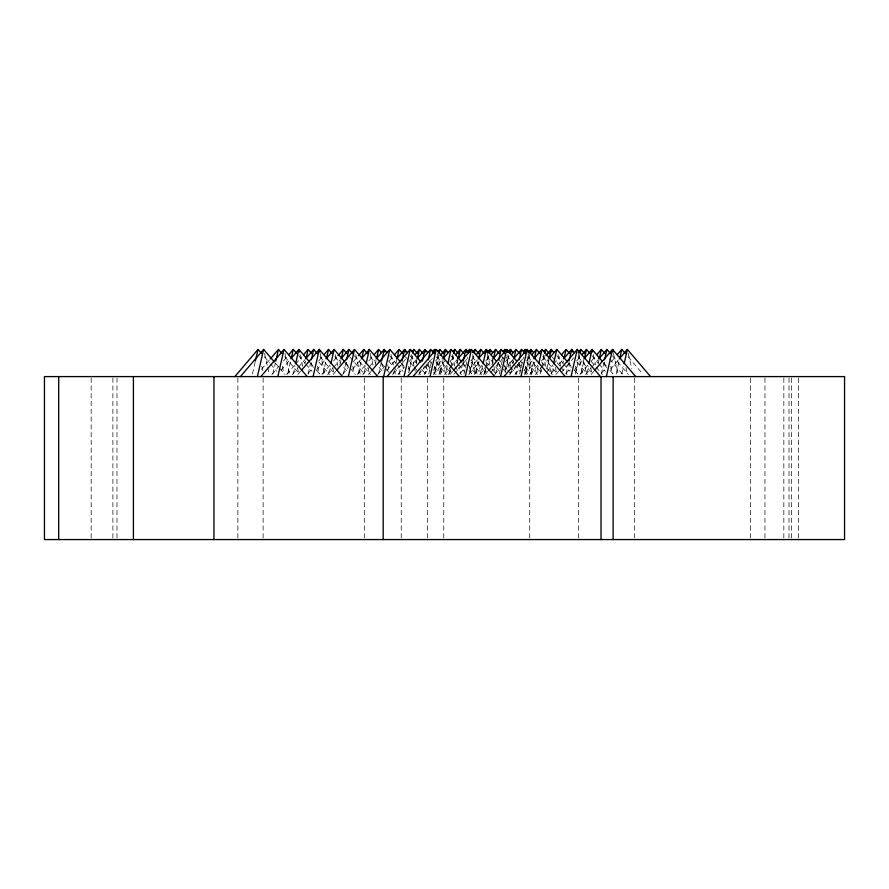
<?xml version="1.0" encoding="UTF-8"?>
<svg xmlns="http://www.w3.org/2000/svg" width="889" height="889" viewBox="0 0 889 889"><rect width="100%" height="100%" fill="white"/><g stroke="black" fill="none" stroke-linecap="round" stroke-linejoin="round"><path stroke-width="0.67" stroke-dasharray="4.45 3.33" d="M252.443 374.002L255.087 362.368M272.856 374.002L275.212 363.657M287.703 374.002L290.936 359.778M293.27 374.002L295.037 366.246M304.894 363.657L305.483 361.067M308.116 374.002L310.472 363.657M322.963 374.002L325.896 361.067M328.53 374.002L330.297 366.246M339.865 364.946L341.043 359.778M343.376 374.002L346.021 362.368M358.223 374.002L361.156 361.067M363.801 374.002L365.568 366.246M375.125 364.946L376.303 359.778M378.636 374.002L380.992 363.657M393.483 374.002L394.071 371.413M395.827 363.657L396.716 359.778M399.061 374.002L401.406 363.657M408.618 372.713L412.44 355.9M416.252 363.657L416.841 361.067M419.475 374.002L420.353 370.124M427.398 363.657L425.042 374.002L423.62 367.535M428.731 374.002L432.265 358.478M434.321 374.002L438.722 354.6M443.122 359.778L439.888 374.002L436.11 357.189M447.234 366.246L445.467 374.002L441.989 358.478M449.167 374.002L450.334 368.835M450.634 367.535L453.279 355.9M457.079 363.657L457.968 359.778M462.658 363.657L460.313 374.002L458.891 367.535M464.002 374.002L465.48 367.535M465.769 366.246L467.825 357.189M469.581 374.002L473.693 355.9M478.082 361.067L475.148 374.002L471.37 357.189M482.494 366.246L480.727 374.002L477.537 359.778M484.416 374.002L485.594 368.835M485.894 367.535L488.828 354.6M492.05 364.946L493.228 359.778M498.218 362.368L495.573 374.002L493.562 364.946M499.262 374.002L501.029 366.246M501.318 364.946L503.085 357.189M505.13 372.713L508.953 355.9M510.419 374.002L511.008 371.413M512.764 363.657L513.353 361.067M518.331 363.657L515.987 374.002L514.564 367.535M519.676 374.002L523.499 357.189M525.266 374.002L529.666 354.6M530.833 374.002L534.067 359.778M538.167 366.246L536.4 374.002L533.211 359.778M540.09 374.002L541.268 368.835M541.568 367.535L544.501 354.6M546.846 368.835L548.902 359.778M551.247 374.002L553.002 366.246M562.87 363.657L563.459 361.067M566.093 374.002L568.438 363.657M575.361 374.002L579.772 354.6M580.928 374.002L584.162 359.778M586.507 374.002L588.262 366.246M598.13 363.657L599.008 359.778M601.342 374.002L603.998 362.368M616.188 374.002L619.133 361.067M621.778 374.002L623.533 366.246M261.488 369.279L269.5 359.878M271.878 374.502L279.002 366.146M283.458 360.923L287.914 355.7M281.013 370.324L289.914 359.878M286.725 374.502L294.737 365.101M295.626 364.057L301.86 356.745M292.292 374.502L297.637 368.235M298.526 367.19L304.76 359.878M297.871 374.502L300.549 371.369M308.027 373.458L313.373 367.19M318.718 360.923L322.274 356.745M316.284 370.324L325.185 359.878M321.985 374.502L329.997 365.101M333.553 360.923L337.12 356.745M327.563 374.502L332.908 368.235M333.797 367.19L340.031 359.878M333.131 374.502L335.798 371.369M342.398 374.502L348.632 367.19M353.089 361.967L357.534 356.745M352.433 369.279L360.445 359.878M357.245 374.502L365.257 365.101M368.824 360.923L372.38 356.745M362.823 374.502L368.168 368.235M369.057 367.19L375.28 359.878M368.39 374.502L371.057 371.369M377.669 374.502L384.793 366.146M389.238 360.923L393.694 355.7M386.793 370.324L395.705 359.878M392.494 374.502L406.751 357.789M398.083 374.502L404.317 367.19M408.762 361.967L413.218 356.745M408.095 369.279L416.119 359.878M418.497 374.502L431.854 358.834M424.075 374.502L430.309 367.19M435.643 360.923L439.21 356.745M433.21 370.324L442.111 359.878M433.343 374.502L444.911 360.923M438.91 374.502L446.923 365.101M450.49 360.923L454.935 355.7M444.489 374.502L449.834 368.235M450.723 367.19L456.957 359.878M448.178 374.502L451.745 370.324M450.056 374.502L452.723 371.369M453.757 374.502L468.003 357.789M460.224 373.458L465.569 367.19M470.903 360.923L474.47 356.745M469.359 369.279L477.371 359.878M468.592 374.502L479.282 361.967M474.181 374.502L482.194 365.101M485.75 360.923L490.206 355.7M479.749 374.502L485.094 368.235M485.983 367.19L492.217 359.878M483.438 374.502L487.005 370.324M485.316 374.502L487.983 371.369M490.806 372.413L503.263 357.789M494.595 374.502L500.829 367.19M505.274 361.967L509.73 356.745M504.619 369.279L512.631 359.878M509.43 374.502L523.688 357.789M515.009 374.502L521.243 367.19M526.577 360.923L530.144 356.745M524.143 370.324L533.056 359.878M524.277 374.502L534.967 361.967M529.844 374.502L537.867 365.101M541.423 360.923L544.99 356.745M535.422 374.502L540.768 368.235M541.657 367.19L547.891 359.878M546.479 372.413L552.714 365.101M553.603 364.057L559.837 356.745M551.158 373.458L555.603 368.235M559.17 364.057L562.737 359.878M555.847 374.502L558.514 371.369M561.315 372.413L573.783 357.789M565.993 373.458L571.338 367.19M576.683 360.923L580.25 356.745M574.25 370.324L583.151 359.878M579.95 374.502L587.962 365.101M591.529 360.923L595.986 355.7M585.54 374.502L590.874 368.235M591.763 367.19L597.997 359.878M591.107 374.502L593.774 371.369M601.253 373.458L606.598 367.19M611.054 361.967L615.51 356.745M610.399 369.279L618.411 359.878M628.067 356.745L643.214 374.502M612.343 355.7L628.367 374.502M609.432 358.834L622.789 374.502M603.731 363.012L606.398 366.146M609.965 370.324L613.521 374.502M591.918 355.7L598.153 363.012M599.042 364.057L605.276 371.369M590.796 360.923L595.252 366.146M596.141 367.19L602.375 374.502M577.972 356.745L593.107 374.502M576.839 361.967L587.529 374.502M568.471 363.012L571.138 366.146M574.705 370.324L578.261 374.502M556.658 355.7L562.893 363.012M563.782 364.057L570.016 371.369M551.98 356.745L559.992 366.146M560.881 367.19L567.115 374.502M542.701 356.745L557.836 374.502M541.59 361.967L552.269 374.502M527.866 356.745L543.001 374.502M526.744 361.967L537.423 374.502M520.276 360.923L522.065 363.012M525.621 367.19L531.855 374.502M518.365 363.012L521.032 366.146M524.599 370.324L528.166 374.502M517.376 364.057L520.932 368.235M524.499 372.413L526.277 374.502M506.552 355.7L512.786 363.012M513.675 364.057L519.909 371.369M501.874 356.745L509.886 366.146M510.775 367.19L517.009 374.502M498.073 358.834L500.74 361.967M504.307 366.146L506.974 369.279M507.863 370.324L511.431 374.502M497.94 363.012L501.507 367.19M502.396 368.235L505.952 372.413M487.028 356.745L492.373 363.012M495.929 367.19L500.385 372.413M485.905 361.967L488.583 365.101M492.139 369.279L496.595 374.502M472.181 356.745L487.316 374.502M471.059 361.967L481.749 374.502M467.27 364.057L476.171 374.502M462.68 363.012L465.358 366.146M468.914 370.324L472.481 374.502M450.879 355.7L457.113 363.012M458.002 364.057L464.236 371.369M449.756 360.923L454.201 366.146M455.09 367.19L461.324 374.502M436.921 356.745L452.068 374.502M435.799 361.967L446.478 374.502M429.343 360.923L431.121 363.012M434.677 367.19L440.911 374.502M426.442 364.057L429.998 368.235M433.565 372.413L435.343 374.502M424.52 366.146L428.976 371.369M410.04 355.7L416.274 363.012M421.619 369.279L426.064 374.502M405.362 356.745L413.374 366.146M414.263 367.19L420.497 374.502M401.428 363.012L404.106 366.146M389.626 355.7L395.861 363.012M396.75 364.057L402.984 371.369M388.504 360.923L392.96 366.146M393.849 367.19L400.083 374.502M381.014 363.012L389.026 372.413M370.102 356.745L375.447 363.012M379.003 367.19L382.57 371.369M354.367 355.7L370.402 374.502M349.677 356.745L364.812 374.502M345.754 363.012L349.321 367.19M350.21 368.235L355.556 374.502M334.831 356.745L340.176 363.012M343.732 367.19L348.188 372.413M319.996 356.745L335.142 374.502M318.873 361.967L329.552 374.502M310.494 363.012L313.172 366.146M316.728 370.324L320.296 374.502M298.682 355.7L304.916 363.012M305.805 364.057L312.039 371.369M284.736 356.745L299.871 374.502M275.234 363.012L278.802 367.19M279.691 368.235L285.036 374.502M264.311 356.745L269.656 363.012M270.545 364.057L276.779 371.369M604.331 362.368L605.798 368.835M590.663 367.535L592.13 374.002M555.403 367.535L556.87 374.002M540.556 367.535L542.023 374.002M506.641 357.189L508.986 367.535M504.708 364.946L506.185 371.413M492.084 358.478L493.262 363.657M487.216 353.311L490.161 366.246M472.67 354.6L477.082 374.002M457.124 359.778L457.713 362.368M437.11 353.311L441.822 374.002M428.02 362.368L429.787 370.124M390.993 354.6L393.349 364.946M394.527 370.124L395.416 374.002M346.354 362.368L347.821 368.835M332.686 367.535L334.153 374.002M297.426 367.535L298.904 374.002M282.291 366.246L284.058 374.002M628.256 353.311L631.779 368.835M625.923 367.535L627.39 374.002M613.41 353.311L618.111 374.002M610.776 366.246L612.543 374.002M593.296 354.6L595.641 364.946M583.317 359.778L586.551 374.002M578.15 353.311L582.851 374.002M575.516 366.246L577.283 374.002M569.06 362.368L570.827 370.124M558.025 354.6L560.681 366.246M548.057 359.778L551.291 374.002M543.19 354.6L546.124 367.535M528.044 353.311L532.755 374.002M527.055 357.189L530.877 374.002M525.421 366.246L527.177 374.002M518.954 362.368L520.721 370.124M512.797 359.778L513.386 362.368M507.93 354.6L510.575 366.246M510.864 367.535L512.342 374.002M498.54 362.368L500.007 368.835M484.872 367.535L486.339 374.002M469.736 366.246L471.492 374.002M463.28 362.368L464.747 368.835M452.245 354.6L454.89 366.246M449.612 367.535L451.079 374.002M434.477 366.246L436.243 374.002M416.285 359.778L416.874 362.368M411.418 354.6L414.063 366.246M414.352 367.535L415.241 371.413M408.484 366.246L409.651 371.413M402.328 363.657L403.495 368.835M387.771 364.946L388.949 370.124M381.614 362.368L383.381 370.124M370.291 353.311L373.224 366.246M367.946 367.535L369.413 374.002M355.733 354.6L360.145 374.002M352.811 366.246L354.567 374.002M335.32 354.6L337.964 366.246M320.184 353.311L324.885 374.002M317.551 366.246L319.318 374.002M311.083 362.368L312.561 368.835M300.06 354.6L302.704 366.246M284.924 353.311L289.625 374.002M264.511 353.311L267.445 366.246M267.745 367.535L269.211 374.002M261.866 366.246L263.044 371.413M798.378 377.969L798.378 538.189M791.577 377.969L791.577 538.189M788.999 377.969L788.999 538.189M783.842 377.969L783.842 539.567M764.962 377.969L764.962 538.189M750.427 377.969L750.427 538.189M634.302 377.969L634.302 538.189M578.483 377.969L578.483 538.189M529.722 377.969L529.722 538.189M443.755 377.969L443.755 538.189M427.32 377.969L427.32 538.189M401.239 377.969L401.239 538.189M364.301 377.969L364.301 538.189M263.111 377.969L263.111 538.189M237.852 377.969L237.852 538.189M116.981 377.969L116.981 538.189M112.903 377.969L112.903 538.189M91.167 377.969L91.167 538.189"/><path stroke-width="1.33" d="M255.376 361.067L258.021 349.433L234.84 376.592M257.421 376.592L263.6 349.433L240.408 376.592M275.801 361.067L278.446 349.433L270.389 358.834M277.835 376.592L284.013 349.433L260.833 376.592M291.525 357.189L293.281 349.433L296.904 353.611M295.626 363.657L298.86 349.433L290.803 358.834M306.072 358.478L308.127 349.433L311.75 353.611M311.35 359.778L313.706 349.433L317.329 353.611M313.095 376.592L319.273 349.433L342.487 376.592M326.485 358.478L328.541 349.433L332.164 353.611M330.886 363.657L334.12 349.433L344.865 361.967M341.62 357.189L343.387 349.433L347.01 353.611M346.61 359.778L348.966 349.433L352.589 353.611M348.366 376.592L354.533 349.433L377.747 376.592M362.045 357.189L363.801 349.433L367.424 353.611M366.146 363.657L369.38 349.433L380.125 361.967M376.892 357.189L378.647 349.433L381.381 352.566M381.57 361.067L384.226 349.433L386.948 352.566M383.626 376.592L389.793 349.433L400.539 361.967M397.305 357.189L399.072 349.433L402.684 353.611M401.995 361.067L404.639 349.433L407.373 352.566M404.039 376.592L410.218 349.433L420.964 361.967M413.029 353.311L413.963 349.433L417.53 353.611M417.719 357.189L419.486 349.433L423.108 353.611M422.408 361.067L425.053 349.433L427.787 352.566M428.276 359.778L430.632 349.433L434.254 353.611M433.443 353.311L434.388 349.433L432.51 351.522M430.032 376.592L436.21 349.433L459.413 376.592M439.022 353.311L439.955 349.433L443.522 353.611M443.711 357.189L445.478 349.433L448.212 352.566M447.812 363.657L451.045 349.433L461.791 361.967M453.868 353.311L454.801 349.433L458.368 353.611M458.257 358.478L460.313 349.433L463.936 353.611M463.247 361.067L465.892 349.433L468.625 352.566M469.003 352.011L469.592 349.433L466.881 352.566M465.291 376.592L471.459 349.433L494.673 376.592M474.282 353.311L475.159 349.433L472.459 352.566M478.671 358.478L480.738 349.433L484.349 353.611M483.071 363.657L486.305 349.433L496.162 360.923M489.128 353.311L490.006 349.433L487.294 352.566M493.517 358.478L495.584 349.433L491.095 354.655M498.807 359.778L501.152 349.433L504.774 353.611M504.263 352.011L504.852 349.433L506.686 351.522M500.551 376.592L506.73 349.433L516.587 360.923M509.541 353.311L510.419 349.433L507.719 352.566M513.942 358.478L515.998 349.433L511.508 354.655M519.22 359.778L521.576 349.433L525.188 353.611M524.677 352.011L525.266 349.433L527.11 351.522M520.965 376.592L527.144 349.433L550.358 376.592M529.955 353.311L530.844 349.433L528.133 352.566M534.356 358.478L536.411 349.433L531.922 354.655M538.756 363.657L542.046 349.433L565.204 376.592M544.801 353.311L545.746 349.433L549.302 353.611M549.491 357.189L551.258 349.433L545.879 355.7M553.591 363.657L556.825 349.433L548.78 358.834M564.048 358.478L566.104 349.433L569.716 353.611M569.027 361.067L571.671 349.433L563.626 358.834M571.082 376.592L577.25 349.433L559.403 370.324M580.061 353.311L581.006 349.433L584.562 353.611M584.462 358.478L586.518 349.433L590.14 353.611M588.851 363.657L592.096 349.433L584.04 358.834M599.308 358.478L601.364 349.433L604.976 353.611M604.587 359.778L606.931 349.433L610.554 353.611M606.342 376.592L612.51 349.433L594.663 370.324M619.722 358.478L621.778 349.433L625.4 353.611M624.122 363.657L627.412 349.433L650.559 376.592M288.803 354.655L293.248 349.433M303.638 354.655L308.094 349.433M305.649 358.834L313.673 349.433M301.438 370.324L319.24 349.433M324.063 354.655L328.508 349.433M326.074 358.834L334.086 349.433M338.009 355.7L343.354 349.433M340.92 358.834L348.933 349.433M336.698 370.324L354.5 349.433M358.423 355.7L363.768 349.433M361.334 358.834L369.346 349.433M374.158 354.655L378.614 349.433M376.18 358.834L384.192 349.433L384.837 352.011M371.946 370.324L389.76 349.433M394.583 354.655L399.028 349.433M396.594 358.834L404.606 349.433L405.251 352.011M387.026 376.592L410.185 349.433M412.096 351.522L413.874 349.433M414.996 354.655L419.452 349.433M417.008 358.834L425.02 349.433L425.664 352.011M407.451 376.592L430.598 349.433M413.018 376.592L436.177 349.433M438.088 351.522L439.866 349.433M440.099 355.7L445.445 349.433L446.089 352.011M443 358.834L451.012 349.433M452.934 351.522L454.712 349.433M455.835 354.655L460.28 349.433M457.846 358.834L465.858 349.433L466.503 352.011M453.623 370.324L471.426 349.433M476.248 354.655L480.705 349.433M478.26 358.834L486.272 349.433L486.928 352.011M493.106 358.834L501.118 349.433M503.03 351.522L504.819 349.433M488.883 370.324L506.697 349.433L507.341 352.011M513.52 358.834L521.532 349.433M523.454 351.522L525.232 349.433M503.963 376.592L527.11 349.433M533.945 358.834L541.957 349.433M543.868 351.522L545.646 349.433M561.615 354.655L566.06 349.433M578.239 352.566L580.906 349.433M582.028 354.655L586.484 349.433M596.875 354.655L601.331 349.433M598.886 358.834L606.898 349.433M617.288 354.655L621.744 349.433M619.3 358.834L627.323 349.433M635.713 376.592L612.565 349.433L613.121 352.011M601.942 360.923L592.152 349.433L592.707 352.011M577.305 349.433L600.464 376.592M574.405 352.566L571.738 349.433L572.283 352.011M556.892 349.433L567.571 361.967M553.991 352.566L551.313 349.433L551.869 352.011M536.467 349.433L540.034 353.611M533.567 352.566L530.9 349.433L531.455 352.011M516.053 349.433L519.621 353.611M513.153 352.566L510.486 349.433L511.042 352.011M495.64 349.433L499.196 353.611M492.728 352.566L490.061 349.433L490.617 352.011M475.226 349.433L478.782 353.611M309.605 361.967L298.915 349.433L299.471 352.011M284.08 349.433L307.227 376.592M278.501 349.433L282.057 353.611M263.655 349.433L274.345 361.967M258.088 349.433L261.644 353.611M319.295 349.433L319.884 352.011M613.121 376.592L613.121 539.567M601.031 376.592L601.031 539.567M383.181 376.592L383.181 539.567M213.949 376.592L213.949 539.567M133.406 376.592L133.406 539.567M58.707 376.592L58.707 539.567M844.55 376.592L44.45 376.592L44.45 539.567L844.55 539.567L844.55 376.592"/></g></svg>
